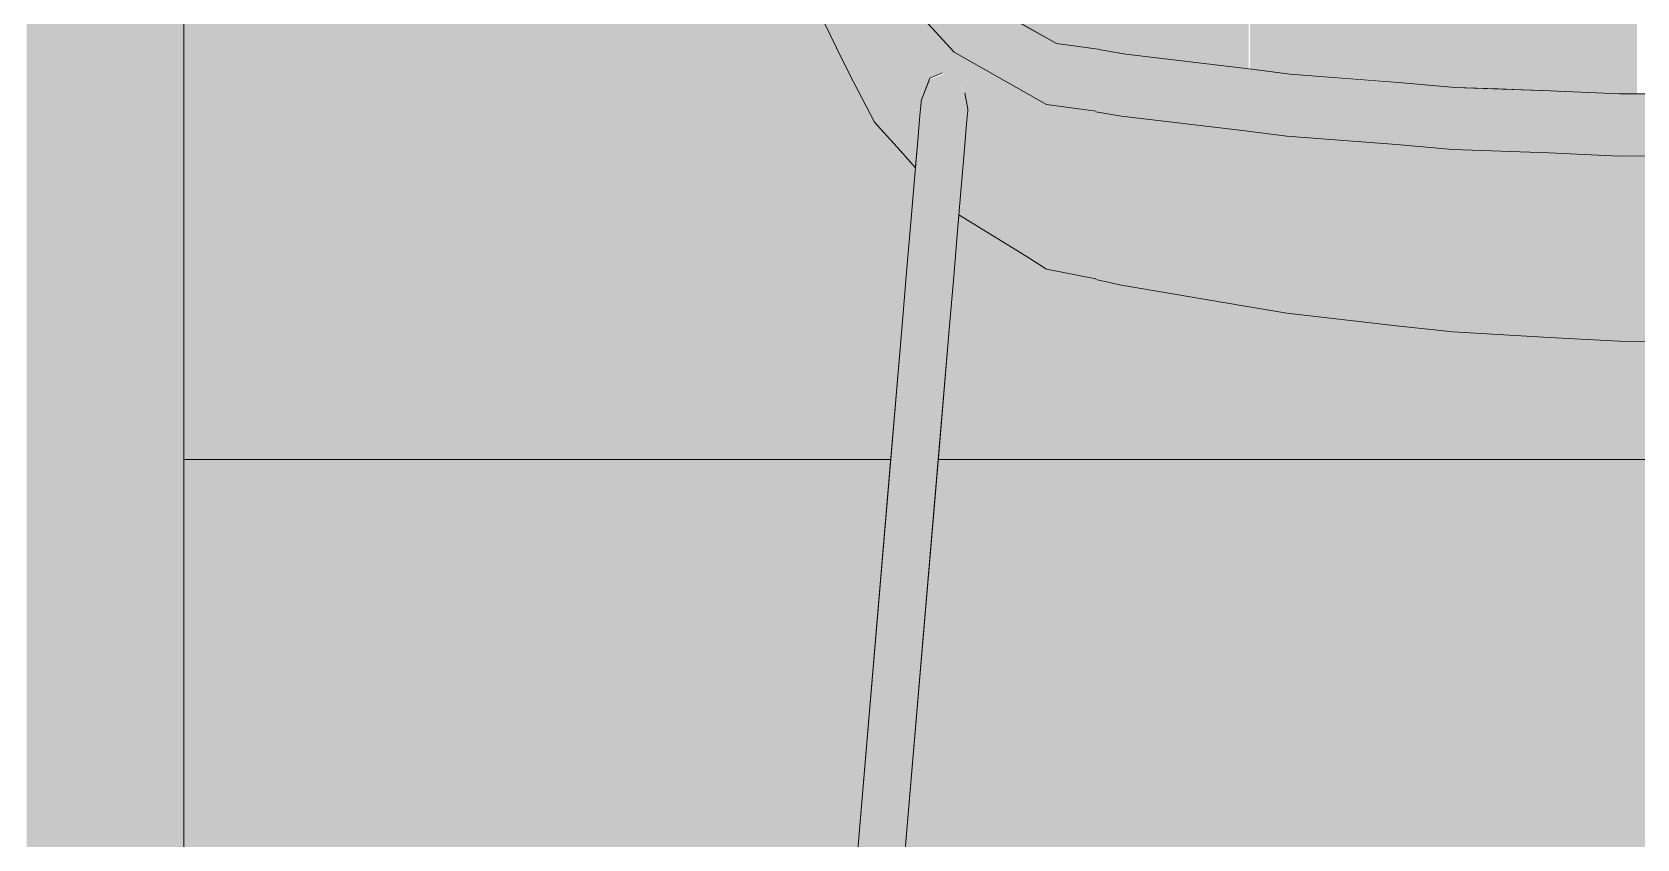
# Model space of a CAD drawing. Header units: centimetres. Extents: x -4381 to 5639, y -3920 to 4826.
# Drawn here: x 72.5279 to 72.8344, y 32.4811 to 32.6352 of the extents above; entities that cross this region are included whole.
import ezdxf
from ezdxf.xclip import XClip

# ---------------------------------------------------------------- set-up
doc = ezdxf.new("R2010")
doc.units = ezdxf.units.CM
doc.header["$MEASUREMENT"] = 0
doc.header["$XCLIPFRAME"] = 0
doc.set_wipeout_variables(frame=1)
doc.linetypes.add('Wipeout_Contour', pattern=[100, 0, -100])
for name, color, linetype in [('01- MOBILIER', 7, 'Continuous'), ('Drawing & Figure', 7, 'Continuous'), ('Structural - Combined', 7, 'Continuous')]:
    doc.layers.add(name, color=color, linetype=linetype)
for name, color, linetype, lineweight in [('01- MOBILIER_Pen_No__101', 252, 'Continuous', 5), ('01- MOBILIER_Pen_No__18', 9, 'Continuous', 5), ('01- MOBILIER_Pen_No__2', 8, 'Continuous', 5), ('01- MOBILIER_Pen_No__7', 7, 'Continuous', 5), ('Structural - Combined_Pen_No__1', 7, 'Continuous', 5)]:
    doc.layers.add(name, color=color, linetype=linetype, lineweight=lineweight)
for name, color, linetype, lineweight, true_color in [('01- MOBILIER_Pen_No__102', 7, 'Continuous', 5, 0xcccccc), ('01- MOBILIER_Pen_No__112', 7, 'Continuous', 5, 0xd5aaaa), ('01- MOBILIER_Pen_No__160', 7, 'Continuous', 5, 0xdae3bb), ('01- MOBILIER_Pen_No__178', 7, 'Continuous', 5, 0xbda888), ('01- MOBILIER_Pen_No__184', 7, 'Continuous', 5, 0xc5d295), ('01- MOBILIER_Pen_No__186', 7, 'Continuous', 5, 0xe8e8e8), ('01- MOBILIER_Pen_No__62', 7, 'Continuous', 5, 0xaaaaaa), ('Structural - Combined_Pen_No__102', 7, 'Continuous', 5, 0xcccccc)]:
    doc.layers.add(name, color=color, linetype=linetype, lineweight=lineweight, true_color=true_color)

# ---------------------------------------------------------------- blocks, each defined once
blk = doc.blocks.new('Drawing_7_7', base_point=(-363.09186, 32.20361))
at = {"color": 254, "linetype": 'Wipeout_Contour', "lineweight": 0, "ltscale": 478.405257}
blk.add_wipeout([(72.83443, 32.87861), (72.80958, 32.87861), (72.80958, 32.62432), (72.81787, 32.62402), (72.83113, 32.62342), (72.83443, 32.62344)], dxfattribs=at).dxf.layer = '01- MOBILIER'
at = {"color": 254, "linetype": 'Wipeout_Contour', "lineweight": 0, "ltscale": 317.961072}
blk.add_wipeout([(72.52889, 32.20361), (72.52889, 32.85611), (72.52688, 32.85611), (72.52688, 32.20361)], dxfattribs=at).dxf.layer = '01- MOBILIER'
at = {"color": 254, "linetype": 'Wipeout_Contour', "lineweight": 0, "ltscale": 318.063231}
blk.add_wipeout([(72.55688, 32.20361), (72.55688, 32.85611), (72.55487, 32.85611), (72.55487, 32.20361)], dxfattribs=at).dxf.layer = '01- MOBILIER'
at = {"color": 254, "linetype": 'Wipeout_Contour', "lineweight": 0, "ltscale": 318.293627}
blk.add_wipeout([(72.66229, 32.20361), (72.66362, 32.20361), (72.6955, 32.58043), (72.69414, 32.58001)], dxfattribs=at).dxf.layer = '01- MOBILIER'
at = {"layer": '01- MOBILIER_Pen_No__101', "linetype": 'Continuous', "ltscale": 10}
blk.add_hatch(color=256, dxfattribs=at).paths.add_polyline_path([(72.52889, 32.20361), (72.52889, 32.85611), (72.52688, 32.85611), (72.52688, 32.20361)])
at = {"layer": '01- MOBILIER_Pen_No__102', "linetype": 'Continuous', "ltscale": 10}
blk.add_hatch(color=256, dxfattribs=at).paths.add_polyline_path([(72.55688, 32.20361), (72.55688, 32.85611), (72.55487, 32.85611), (72.55487, 32.20361)])
at = {"layer": '01- MOBILIER_Pen_No__186', "linetype": 'Continuous', "ltscale": 10}
blk.add_hatch(color=256, dxfattribs=at).paths.add_polyline_path([(72.83443, 32.87861), (72.80958, 32.87861), (72.80958, 32.62432), (72.81787, 32.62402), (72.83113, 32.62342), (72.83443, 32.62344)])
at = {"layer": '01- MOBILIER_Pen_No__2', "linetype": 'Continuous', "ltscale": 10}
blk.add_hatch(color=256, dxfattribs=at).paths.add_polyline_path([(72.66229, 32.20361), (72.66362, 32.20361), (72.6955, 32.58043), (72.69414, 32.58001)])
at = {"color": 254, "linetype": 'Wipeout_Contour', "lineweight": 0, "ltscale": 478.666555}
blk.add_wipeout([(72.78491, 32.62592), (72.78897, 32.6256), (72.79964, 32.62469), (72.80958, 32.62432), (72.80958, 32.87861), (72.78491, 32.87861)], dxfattribs=at).dxf.layer = '01- MOBILIER'
at = {"color": 254, "linetype": 'Wipeout_Contour', "lineweight": 0, "ltscale": 318.049528}
blk.add_wipeout([(72.55487, 32.20361), (72.55487, 32.85611), (72.54938, 32.85611), (72.54938, 32.20361)], dxfattribs=at).dxf.layer = '01- MOBILIER'
at = {"color": 254, "linetype": 'Wipeout_Contour', "lineweight": 0, "ltscale": 240.078585}
blk.add_wipeout([(72.84688, 32.62348), (72.83113, 32.62342), (72.83101, 32.61155)], dxfattribs=at).dxf.layer = '01- MOBILIER'
at = {"color": 254, "linetype": 'Wipeout_Contour', "lineweight": 0, "ltscale": 318.300067}
blk.add_wipeout([(72.66362, 32.20361), (72.66683, 32.20361), (72.69868, 32.58014), (72.6955, 32.58043)], dxfattribs=at).dxf.layer = '01- MOBILIER'
at = {"layer": '01- MOBILIER_Pen_No__160', "linetype": 'Continuous', "ltscale": 10}
blk.add_hatch(color=256, dxfattribs=at).paths.add_polyline_path([(72.84688, 32.62348), (72.83113, 32.62342), (72.83101, 32.61155)])
at = {"layer": '01- MOBILIER_Pen_No__186', "linetype": 'Continuous', "ltscale": 10}
for points in [[(72.78491, 32.62592), (72.78897, 32.6256), (72.79964, 32.62469), (72.80958, 32.62432), (72.80958, 32.87861), (72.78491, 32.87861)], [(72.55487, 32.20361), (72.55487, 32.85611), (72.54938, 32.85611), (72.54938, 32.20361)]]:
    blk.add_hatch(color=256, dxfattribs=at).paths.add_polyline_path(points)
at = {"layer": '01- MOBILIER_Pen_No__62', "linetype": 'Continuous', "ltscale": 10}
blk.add_hatch(color=256, dxfattribs=at).paths.add_polyline_path([(72.66362, 32.20361), (72.66683, 32.20361), (72.69868, 32.58014), (72.6955, 32.58043)])
at = {"color": 254, "linetype": 'Wipeout_Contour', "lineweight": 0, "ltscale": 398.940537}
blk.add_wipeout([(72.76054, 32.87861), (72.76054, 32.62819), (72.76819, 32.62722), (72.78491, 32.62592), (72.78491, 32.87861)], dxfattribs=at).dxf.layer = '01- MOBILIER'
at = {"color": 254, "linetype": 'Wipeout_Contour', "lineweight": 0, "ltscale": 318.025812}
blk.add_wipeout([(72.54938, 32.20361), (72.54938, 32.85611), (72.54188, 32.85611), (72.54188, 32.20361)], dxfattribs=at).dxf.layer = '01- MOBILIER'
at = {"color": 254, "linetype": 'Wipeout_Contour', "lineweight": 0, "ltscale": 238.777772}
blk.add_wipeout([(72.84688, 32.62348), (72.83101, 32.61155), (72.84688, 32.61161)], dxfattribs=at).dxf.layer = '01- MOBILIER'
at = {"color": 254, "linetype": 'Wipeout_Contour', "lineweight": 0, "ltscale": 318.309438}
blk.add_wipeout([(72.66683, 32.20361), (72.67004, 32.20361), (72.70182, 32.57931), (72.69868, 32.58014)], dxfattribs=at).dxf.layer = '01- MOBILIER'
at = {"layer": '01- MOBILIER_Pen_No__102', "linetype": 'Continuous', "ltscale": 10}
blk.add_hatch(color=256, dxfattribs=at).paths.add_polyline_path([(72.54938, 32.20361), (72.54938, 32.85611), (72.54188, 32.85611), (72.54188, 32.20361)])
at = {"layer": '01- MOBILIER_Pen_No__160', "linetype": 'Continuous', "ltscale": 10}
blk.add_hatch(color=256, dxfattribs=at).paths.add_polyline_path([(72.84688, 32.62348), (72.83101, 32.61155), (72.84688, 32.61161)])
at = {"layer": '01- MOBILIER_Pen_No__186', "linetype": 'Continuous', "ltscale": 10}
for points in [[(72.76054, 32.87861), (72.76054, 32.62819), (72.76819, 32.62722), (72.78491, 32.62592), (72.78491, 32.87861)], [(72.66683, 32.20361), (72.67004, 32.20361), (72.70182, 32.57931), (72.69868, 32.58014)]]:
    blk.add_hatch(color=256, dxfattribs=at).paths.add_polyline_path(points)
at = {"color": 254, "linetype": 'Wipeout_Contour', "lineweight": 0, "ltscale": 319.147691}
blk.add_wipeout([(72.7366, 32.63105), (72.76029, 32.62822), (72.76054, 32.87861), (72.7366, 32.87861)], dxfattribs=at).dxf.layer = '01- MOBILIER'
at = {"color": 254, "linetype": 'Wipeout_Contour', "lineweight": 0, "ltscale": 317.998439}
blk.add_wipeout([(72.54188, 32.20361), (72.54188, 32.85611), (72.53438, 32.85611), (72.53438, 32.20361)], dxfattribs=at).dxf.layer = '01- MOBILIER'
at = {"color": 254, "linetype": 'Wipeout_Contour', "lineweight": 0, "ltscale": 240.013568}
blk.add_wipeout([(72.83113, 32.62342), (72.81787, 32.62402), (72.81765, 32.61215)], dxfattribs=at).dxf.layer = '01- MOBILIER'
at = {"color": 254, "linetype": 'Wipeout_Contour', "lineweight": 0, "ltscale": 318.317019}
blk.add_wipeout([(72.67004, 32.20361), (72.67136, 32.20361), (72.70307, 32.57842), (72.70182, 32.57931)], dxfattribs=at).dxf.layer = '01- MOBILIER'
at = {"layer": '01- MOBILIER_Pen_No__102', "linetype": 'Continuous', "ltscale": 10}
blk.add_hatch(color=256, dxfattribs=at).paths.add_polyline_path([(72.67004, 32.20361), (72.67136, 32.20361), (72.70307, 32.57842), (72.70182, 32.57931)])
at = {"layer": '01- MOBILIER_Pen_No__160', "linetype": 'Continuous', "ltscale": 10}
blk.add_hatch(color=256, dxfattribs=at).paths.add_polyline_path([(72.83113, 32.62342), (72.81787, 32.62402), (72.81765, 32.61215)])
at = {"layer": '01- MOBILIER_Pen_No__186', "linetype": 'Continuous', "ltscale": 10}
blk.add_hatch(color=256, dxfattribs=at).paths.add_polyline_path([(72.7366, 32.63105), (72.76029, 32.62822), (72.76054, 32.87861), (72.7366, 32.87861)])
at = {"layer": '01- MOBILIER_Pen_No__62', "linetype": 'Continuous', "ltscale": 10}
blk.add_hatch(color=256, dxfattribs=at).paths.add_polyline_path([(72.54188, 32.20361), (72.54188, 32.85611), (72.53438, 32.85611), (72.53438, 32.20361)])
at = {"color": 254, "linetype": 'Wipeout_Contour', "lineweight": 0, "ltscale": 477.949743}
blk.add_wipeout([(72.71568, 32.63745), (72.72355, 32.63304), (72.73196, 32.63192), (72.7366, 32.63105), (72.7366, 32.87861), (72.71568, 32.87861)], dxfattribs=at).dxf.layer = '01- MOBILIER'
at = {"color": 254, "linetype": 'Wipeout_Contour', "lineweight": 0, "ltscale": 317.974742}
blk.add_wipeout([(72.53438, 32.20361), (72.53438, 32.85611), (72.52889, 32.85611), (72.52889, 32.20361)], dxfattribs=at).dxf.layer = '01- MOBILIER'
at = {"color": 254, "linetype": 'Wipeout_Contour', "lineweight": 0, "ltscale": 238.763271}
blk.add_wipeout([(72.83113, 32.62342), (72.81765, 32.61215), (72.83101, 32.61155)], dxfattribs=at).dxf.layer = '01- MOBILIER'
at = {"color": 254, "linetype": 'Wipeout_Contour', "lineweight": 0, "ltscale": 318.662796}
blk.add_wipeout([(72.69414, 32.58001), (72.6955, 32.58043), (72.69642, 32.59136), (72.695, 32.59017)], dxfattribs=at).dxf.layer = '01- MOBILIER'
at = {"color": 254, "linetype": 'Wipeout_Contour', "lineweight": 0, "ltscale": 318.29555}
blk.add_wipeout([(72.55688, 32.37861), (72.6771, 32.37861), (72.6919, 32.55361), (72.55688, 32.55361)], dxfattribs=at).dxf.layer = 'Structural - Combined'
at = {"layer": '01- MOBILIER_Pen_No__160', "linetype": 'Continuous', "ltscale": 10}
blk.add_hatch(color=256, dxfattribs=at).paths.add_polyline_path([(72.83113, 32.62342), (72.81765, 32.61215), (72.83101, 32.61155)])
at = {"layer": '01- MOBILIER_Pen_No__186', "linetype": 'Continuous', "ltscale": 10}
blk.add_hatch(color=256, dxfattribs=at).paths.add_polyline_path([(72.71568, 32.63745), (72.72355, 32.63304), (72.73196, 32.63192), (72.7366, 32.63105), (72.7366, 32.87861), (72.71568, 32.87861)])
at = {"layer": '01- MOBILIER_Pen_No__2', "linetype": 'Continuous', "ltscale": 10}
for points in [[(72.53438, 32.20361), (72.53438, 32.85611), (72.52889, 32.85611), (72.52889, 32.20361)], [(72.69414, 32.58001), (72.6955, 32.58043), (72.69642, 32.59136), (72.695, 32.59017)]]:
    blk.add_hatch(color=256, dxfattribs=at).paths.add_polyline_path(points)
at = {"layer": 'Structural - Combined_Pen_No__102', "linetype": 'Continuous', "ltscale": 10}
blk.add_hatch(color=256, dxfattribs=at).paths.add_polyline_path([(72.55688, 32.37861), (72.6771, 32.37861), (72.6919, 32.55361), (72.55688, 32.55361)])
at = {"layer": '01- MOBILIER_Pen_No__7', "linetype": 'Continuous', "ltscale": 10}
blk.add_line((72.84688, 32.62348), (72.83113, 32.62342), dxfattribs=at)
at = {"color": 254, "linetype": 'Wipeout_Contour', "lineweight": 0, "ltscale": 239.96316}
blk.add_wipeout([(72.81787, 32.62402), (72.79964, 32.62469), (72.79927, 32.61283)], dxfattribs=at).dxf.layer = '01- MOBILIER'
at = {"color": 254, "linetype": 'Wipeout_Contour', "lineweight": 0, "ltscale": 319.201808}
blk.add_wipeout([(72.83101, 32.57618), (72.84688, 32.57612), (72.84688, 32.61161), (72.83101, 32.61155)], dxfattribs=at).dxf.layer = '01- MOBILIER'
at = {"color": 254, "linetype": 'Wipeout_Contour', "lineweight": 0, "ltscale": 318.688846}
blk.add_wipeout([(72.6955, 32.58043), (72.69868, 32.58014), (72.69963, 32.59138), (72.69642, 32.59136)], dxfattribs=at).dxf.layer = '01- MOBILIER'
at = {"color": 254, "linetype": 'Wipeout_Contour', "lineweight": 0, "ltscale": 319.020632}
blk.add_wipeout([(72.68617, 32.37861), (73.0076, 32.37861), (72.99279, 32.55361), (72.70097, 32.55361)], dxfattribs=at).dxf.layer = 'Structural - Combined'
at = {"layer": '01- MOBILIER_Pen_No__160', "linetype": 'Continuous', "ltscale": 10}
blk.add_hatch(color=256, dxfattribs=at).paths.add_polyline_path([(72.81787, 32.62402), (72.79964, 32.62469), (72.79927, 32.61283)])
at = {"layer": '01- MOBILIER_Pen_No__178', "linetype": 'Continuous', "ltscale": 10}
blk.add_hatch(color=256, dxfattribs=at).paths.add_polyline_path([(72.83101, 32.57618), (72.84688, 32.57612), (72.84688, 32.61161), (72.83101, 32.61155)])
at = {"layer": '01- MOBILIER_Pen_No__62', "linetype": 'Continuous', "ltscale": 10}
blk.add_hatch(color=256, dxfattribs=at).paths.add_polyline_path([(72.6955, 32.58043), (72.69868, 32.58014), (72.69963, 32.59138), (72.69642, 32.59136)])
at = {"layer": 'Structural - Combined_Pen_No__102', "linetype": 'Continuous', "ltscale": 10}
blk.add_hatch(color=256, dxfattribs=at).paths.add_polyline_path([(72.68617, 32.37861), (73.0076, 32.37861), (72.99279, 32.55361), (72.70097, 32.55361)])
at = {"color": 254, "linetype": 'Wipeout_Contour', "lineweight": 0, "ltscale": 238.728654}
blk.add_wipeout([(72.81787, 32.62402), (72.79927, 32.61283), (72.81765, 32.61215)], dxfattribs=at).dxf.layer = '01- MOBILIER'
at = {"color": 254, "linetype": 'Wipeout_Contour', "lineweight": 0, "ltscale": 318.666249}
blk.add_wipeout([(72.69868, 32.58014), (72.70182, 32.57931), (72.70274, 32.59023), (72.69963, 32.59138)], dxfattribs=at).dxf.layer = '01- MOBILIER'
at = {"layer": '01- MOBILIER_Pen_No__160', "linetype": 'Continuous', "ltscale": 10}
blk.add_hatch(color=256, dxfattribs=at).paths.add_polyline_path([(72.81787, 32.62402), (72.79927, 32.61283), (72.81765, 32.61215)])
at = {"layer": '01- MOBILIER_Pen_No__186', "linetype": 'Continuous', "ltscale": 10}
blk.add_hatch(color=256, dxfattribs=at).paths.add_polyline_path([(72.69868, 32.58014), (72.70182, 32.57931), (72.70274, 32.59023), (72.69963, 32.59138)])
at = {"layer": '01- MOBILIER_Pen_No__7', "linetype": 'Continuous', "ltscale": 10}
blk.add_line((72.83113, 32.62342), (72.81787, 32.62402), dxfattribs=at)
at = {"color": 254, "linetype": 'Wipeout_Contour', "lineweight": 0, "ltscale": 239.90101}
blk.add_wipeout([(72.79964, 32.62469), (72.78897, 32.6256), (72.78853, 32.61375)], dxfattribs=at).dxf.layer = '01- MOBILIER'
at = {"color": 254, "linetype": 'Wipeout_Contour', "lineweight": 0, "ltscale": 318.682097}
blk.add_wipeout([(72.695, 32.59017), (72.69642, 32.59136), (72.6973, 32.60175), (72.6958, 32.59963)], dxfattribs=at).dxf.layer = '01- MOBILIER'
at = {"color": 254, "linetype": 'Wipeout_Contour', "lineweight": 0, "ltscale": 318.635414}
blk.add_wipeout([(72.70182, 32.57931), (72.70307, 32.57842), (72.70393, 32.58858), (72.70274, 32.59023)], dxfattribs=at).dxf.layer = '01- MOBILIER'
at = {"layer": '01- MOBILIER_Pen_No__102', "linetype": 'Continuous', "ltscale": 10}
blk.add_hatch(color=256, dxfattribs=at).paths.add_polyline_path([(72.70182, 32.57931), (72.70307, 32.57842), (72.70393, 32.58858), (72.70274, 32.59023)])
at = {"layer": '01- MOBILIER_Pen_No__160', "linetype": 'Continuous', "ltscale": 10}
blk.add_hatch(color=256, dxfattribs=at).paths.add_polyline_path([(72.79964, 32.62469), (72.78897, 32.6256), (72.78853, 32.61375)])
at = {"layer": '01- MOBILIER_Pen_No__2', "linetype": 'Continuous', "ltscale": 10}
blk.add_hatch(color=256, dxfattribs=at).paths.add_polyline_path([(72.695, 32.59017), (72.69642, 32.59136), (72.6973, 32.60175), (72.6958, 32.59963)])
at = {"color": 254, "linetype": 'Wipeout_Contour', "lineweight": 0, "ltscale": 238.71334}
blk.add_wipeout([(72.79964, 32.62469), (72.78853, 32.61375), (72.79927, 32.61283)], dxfattribs=at).dxf.layer = '01- MOBILIER'
at = {"color": 254, "linetype": 'Wipeout_Contour', "lineweight": 0, "ltscale": 318.686858}
blk.add_wipeout([(72.69642, 32.59136), (72.69963, 32.59138), (72.70054, 32.60217), (72.6973, 32.60175)], dxfattribs=at).dxf.layer = '01- MOBILIER'
at = {"layer": '01- MOBILIER_Pen_No__160', "linetype": 'Continuous', "ltscale": 10}
blk.add_hatch(color=256, dxfattribs=at).paths.add_polyline_path([(72.79964, 32.62469), (72.78853, 32.61375), (72.79927, 32.61283)])
at = {"layer": '01- MOBILIER_Pen_No__18', "linetype": 'Continuous', "ltscale": 10}
blk.add_hatch(color=256, dxfattribs=at).paths.add_polyline_path([(72.69642, 32.59136), (72.69963, 32.59138), (72.70054, 32.60217), (72.6973, 32.60175)])
at = {"layer": '01- MOBILIER_Pen_No__7', "linetype": 'Continuous', "ltscale": 10}
blk.add_line((72.81787, 32.62402), (72.79964, 32.62469), dxfattribs=at)
at = {"color": 254, "linetype": 'Wipeout_Contour', "lineweight": 0, "ltscale": 239.840804}
blk.add_wipeout([(72.78897, 32.6256), (72.76819, 32.62722), (72.76759, 32.61539)], dxfattribs=at).dxf.layer = '01- MOBILIER'
at = {"color": 254, "linetype": 'Wipeout_Contour', "lineweight": 0, "ltscale": 478.539232}
blk.add_wipeout([(72.79927, 32.61283), (72.79927, 32.57797), (72.81765, 32.57688), (72.83101, 32.57618), (72.83101, 32.61155), (72.81765, 32.61215)], dxfattribs=at).dxf.layer = '01- MOBILIER'
at = {"color": 254, "linetype": 'Wipeout_Contour', "lineweight": 0, "ltscale": 318.699316}
blk.add_wipeout([(72.6958, 32.59963), (72.6973, 32.60175), (72.69807, 32.61084), (72.69649, 32.6079)], dxfattribs=at).dxf.layer = '01- MOBILIER'
at = {"color": 254, "linetype": 'Wipeout_Contour', "lineweight": 0, "ltscale": 318.682608}
blk.add_wipeout([(72.69963, 32.59138), (72.70274, 32.59023), (72.70362, 32.60063), (72.70054, 32.60217)], dxfattribs=at).dxf.layer = '01- MOBILIER'
at = {"layer": '01- MOBILIER_Pen_No__178', "linetype": 'Continuous', "ltscale": 10}
blk.add_hatch(color=256, dxfattribs=at).paths.add_polyline_path([(72.79927, 32.61283), (72.79927, 32.57797), (72.81765, 32.57688), (72.83101, 32.57618), (72.83101, 32.61155), (72.81765, 32.61215)])
at = {"layer": '01- MOBILIER_Pen_No__184', "linetype": 'Continuous', "ltscale": 10}
blk.add_hatch(color=256, dxfattribs=at).paths.add_polyline_path([(72.78897, 32.6256), (72.76819, 32.62722), (72.76759, 32.61539)])
at = {"layer": '01- MOBILIER_Pen_No__186', "linetype": 'Continuous', "ltscale": 10}
blk.add_hatch(color=256, dxfattribs=at).paths.add_polyline_path([(72.69963, 32.59138), (72.70274, 32.59023), (72.70362, 32.60063), (72.70054, 32.60217)])
at = {"layer": '01- MOBILIER_Pen_No__2', "linetype": 'Continuous', "ltscale": 10}
blk.add_hatch(color=256, dxfattribs=at).paths.add_polyline_path([(72.6958, 32.59963), (72.6973, 32.60175), (72.69807, 32.61084), (72.69649, 32.6079)])
at = {"layer": '01- MOBILIER_Pen_No__7', "linetype": 'Continuous', "ltscale": 10}
for p, q in [((72.83101, 32.61155), (72.81765, 32.61215)), ((72.84688, 32.61161), (72.83101, 32.61155))]:
    blk.add_line(p, q, dxfattribs=at)
at = {"color": 254, "linetype": 'Wipeout_Contour', "lineweight": 0, "ltscale": 238.689519}
blk.add_wipeout([(72.78897, 32.6256), (72.76759, 32.61539), (72.78853, 32.61375)], dxfattribs=at).dxf.layer = '01- MOBILIER'
at = {"color": 254, "linetype": 'Wipeout_Contour', "lineweight": 0, "ltscale": 318.639931}
blk.add_wipeout([(72.70274, 32.59023), (72.70393, 32.58858), (72.70473, 32.59804), (72.70362, 32.60063)], dxfattribs=at).dxf.layer = '01- MOBILIER'
at = {"layer": '01- MOBILIER_Pen_No__102', "linetype": 'Continuous', "ltscale": 10}
blk.add_hatch(color=256, dxfattribs=at).paths.add_polyline_path([(72.70274, 32.59023), (72.70393, 32.58858), (72.70473, 32.59804), (72.70362, 32.60063)])
at = {"layer": '01- MOBILIER_Pen_No__184', "linetype": 'Continuous', "ltscale": 10}
blk.add_hatch(color=256, dxfattribs=at).paths.add_polyline_path([(72.78897, 32.6256), (72.76759, 32.61539), (72.78853, 32.61375)])
at = {"layer": '01- MOBILIER_Pen_No__7', "linetype": 'Continuous', "ltscale": 10}
blk.add_line((72.79964, 32.62469), (72.78897, 32.6256), dxfattribs=at)
at = {"color": 254, "linetype": 'Wipeout_Contour', "lineweight": 0, "ltscale": 239.785539}
blk.add_wipeout([(72.76819, 32.62722), (72.76029, 32.62822), (72.75963, 32.61639)], dxfattribs=at).dxf.layer = '01- MOBILIER'
at = {"color": 254, "linetype": 'Wipeout_Contour', "lineweight": 0, "ltscale": 318.705631}
blk.add_wipeout([(72.6973, 32.60175), (72.70054, 32.60217), (72.70134, 32.6116), (72.69807, 32.61084)], dxfattribs=at).dxf.layer = '01- MOBILIER'
at = {"layer": '01- MOBILIER_Pen_No__102', "linetype": 'Continuous', "ltscale": 10}
blk.add_hatch(color=256, dxfattribs=at).paths.add_polyline_path([(72.6973, 32.60175), (72.70054, 32.60217), (72.70134, 32.6116), (72.69807, 32.61084)])
at = {"layer": '01- MOBILIER_Pen_No__184', "linetype": 'Continuous', "ltscale": 10}
blk.add_hatch(color=256, dxfattribs=at).paths.add_polyline_path([(72.76819, 32.62722), (72.76029, 32.62822), (72.75963, 32.61639)])
at = {"color": 254, "linetype": 'Wipeout_Contour', "lineweight": 0, "ltscale": 238.670256}
blk.add_wipeout([(72.76819, 32.62722), (72.75963, 32.61639), (72.76759, 32.61539)], dxfattribs=at).dxf.layer = '01- MOBILIER'
at = {"color": 254, "linetype": 'Wipeout_Contour', "lineweight": 0, "ltscale": 318.713249}
blk.add_wipeout([(72.69649, 32.6079), (72.69807, 32.61084), (72.69869, 32.61818), (72.69706, 32.61456)], dxfattribs=at).dxf.layer = '01- MOBILIER'
at = {"color": 254, "linetype": 'Wipeout_Contour', "lineweight": 0, "ltscale": 318.702668}
blk.add_wipeout([(72.70054, 32.60217), (72.70362, 32.60063), (72.70439, 32.60972), (72.70134, 32.6116)], dxfattribs=at).dxf.layer = '01- MOBILIER'
at = {"layer": '01- MOBILIER', "linetype": 'Continuous', "lineweight": 0, "ltscale": 10, "true_color": 0xffffff}
blk.add_hatch(color=7, dxfattribs=at).paths.add_polyline_path([(72.70054, 32.60217), (72.70362, 32.60063), (72.70439, 32.60972), (72.70134, 32.6116)])
at = {"layer": '01- MOBILIER_Pen_No__184', "linetype": 'Continuous', "ltscale": 10}
blk.add_hatch(color=256, dxfattribs=at).paths.add_polyline_path([(72.76819, 32.62722), (72.75963, 32.61639), (72.76759, 32.61539)])
at = {"layer": '01- MOBILIER_Pen_No__2', "linetype": 'Continuous', "ltscale": 10}
blk.add_hatch(color=256, dxfattribs=at).paths.add_polyline_path([(72.69649, 32.6079), (72.69807, 32.61084), (72.69869, 32.61818), (72.69706, 32.61456)])
at = {"layer": '01- MOBILIER_Pen_No__7', "linetype": 'Continuous', "ltscale": 10}
blk.add_line((72.78897, 32.6256), (72.76819, 32.62722), dxfattribs=at)
at = {"color": 254, "linetype": 'Wipeout_Contour', "lineweight": 0, "ltscale": 239.714204}
blk.add_wipeout([(72.76029, 32.62822), (72.73683, 32.63101), (72.73598, 32.61921)], dxfattribs=at).dxf.layer = '01- MOBILIER'
at = {"color": 254, "linetype": 'Wipeout_Contour', "lineweight": 0, "ltscale": 318.72118}
blk.add_wipeout([(72.69807, 32.61084), (72.70134, 32.6116), (72.70199, 32.6192), (72.69869, 32.61818)], dxfattribs=at).dxf.layer = '01- MOBILIER'
at = {"color": 254, "linetype": 'Wipeout_Contour', "lineweight": 0, "ltscale": 478.225833}
blk.add_wipeout([(72.76759, 32.58155), (72.78853, 32.57913), (72.79927, 32.57797), (72.79927, 32.61283), (72.78853, 32.61375), (72.76759, 32.61539)], dxfattribs=at).dxf.layer = '01- MOBILIER'
at = {"color": 254, "linetype": 'Wipeout_Contour', "lineweight": 0, "ltscale": 318.661641}
blk.add_wipeout([(72.70362, 32.60063), (72.70473, 32.59804), (72.70543, 32.6063), (72.70439, 32.60972)], dxfattribs=at).dxf.layer = '01- MOBILIER'
at = {"layer": '01- MOBILIER_Pen_No__102', "linetype": 'Continuous', "ltscale": 10}
for points in [[(72.69807, 32.61084), (72.70134, 32.6116), (72.70199, 32.6192), (72.69869, 32.61818)], [(72.70362, 32.60063), (72.70473, 32.59804), (72.70543, 32.6063), (72.70439, 32.60972)]]:
    blk.add_hatch(color=256, dxfattribs=at).paths.add_polyline_path(points)
at = {"layer": '01- MOBILIER_Pen_No__178', "linetype": 'Continuous', "ltscale": 10}
blk.add_hatch(color=256, dxfattribs=at).paths.add_polyline_path([(72.76759, 32.58155), (72.78853, 32.57913), (72.79927, 32.57797), (72.79927, 32.61283), (72.78853, 32.61375), (72.76759, 32.61539)])
at = {"layer": '01- MOBILIER_Pen_No__184', "linetype": 'Continuous', "ltscale": 10}
blk.add_hatch(color=256, dxfattribs=at).paths.add_polyline_path([(72.76029, 32.62822), (72.73683, 32.63101), (72.73598, 32.61921)])
at = {"layer": '01- MOBILIER_Pen_No__7', "linetype": 'Continuous', "ltscale": 10}
for p, q in [((72.79927, 32.61283), (72.78853, 32.61375)), ((72.81765, 32.61215), (72.79927, 32.61283))]:
    blk.add_line(p, q, dxfattribs=at)
at = {"color": 254, "linetype": 'Wipeout_Contour', "lineweight": 0, "ltscale": 238.65818}
blk.add_wipeout([(72.76029, 32.62822), (72.73598, 32.61921), (72.75963, 32.61639)], dxfattribs=at).dxf.layer = '01- MOBILIER'
at = {"color": 254, "linetype": 'Wipeout_Contour', "lineweight": 0, "ltscale": 318.723655}
blk.add_wipeout([(72.69706, 32.61456), (72.69869, 32.61818), (72.69913, 32.62338), (72.69746, 32.6193)], dxfattribs=at).dxf.layer = '01- MOBILIER'
at = {"color": 254, "linetype": 'Wipeout_Contour', "lineweight": 0, "ltscale": 318.720116}
blk.add_wipeout([(72.70134, 32.6116), (72.70439, 32.60972), (72.70501, 32.61705), (72.70199, 32.6192)], dxfattribs=at).dxf.layer = '01- MOBILIER'
at = {"layer": '01- MOBILIER', "linetype": 'Continuous', "lineweight": 0, "ltscale": 10, "true_color": 0xffffff}
blk.add_hatch(color=7, dxfattribs=at).paths.add_polyline_path([(72.70134, 32.6116), (72.70439, 32.60972), (72.70501, 32.61705), (72.70199, 32.6192)])
at = {"layer": '01- MOBILIER_Pen_No__184', "linetype": 'Continuous', "ltscale": 10}
blk.add_hatch(color=256, dxfattribs=at).paths.add_polyline_path([(72.76029, 32.62822), (72.73598, 32.61921), (72.75963, 32.61639)])
at = {"layer": '01- MOBILIER_Pen_No__2', "linetype": 'Continuous', "ltscale": 10}
blk.add_hatch(color=256, dxfattribs=at).paths.add_polyline_path([(72.69706, 32.61456), (72.69869, 32.61818), (72.69913, 32.62338), (72.69746, 32.6193)])
at = {"layer": '01- MOBILIER_Pen_No__7', "linetype": 'Continuous', "ltscale": 10}
blk.add_line((72.76819, 32.62722), (72.76029, 32.62822), dxfattribs=at)
at = {"color": 254, "linetype": 'Wipeout_Contour', "lineweight": 0, "ltscale": 239.6469}
blk.add_wipeout([(72.73683, 32.63101), (72.73195, 32.63183), (72.73106, 32.62003)], dxfattribs=at).dxf.layer = '01- MOBILIER'
at = {"color": 254, "linetype": 'Wipeout_Contour', "lineweight": 0, "ltscale": 318.732878}
blk.add_wipeout([(72.69869, 32.61818), (72.70199, 32.6192), (72.70244, 32.6246), (72.69913, 32.62338)], dxfattribs=at).dxf.layer = '01- MOBILIER'
at = {"color": 254, "linetype": 'Wipeout_Contour', "lineweight": 0, "ltscale": 318.682667}
blk.add_wipeout([(72.70439, 32.60972), (72.70543, 32.6063), (72.70599, 32.61297), (72.70501, 32.61705)], dxfattribs=at).dxf.layer = '01- MOBILIER'
at = {"layer": '01- MOBILIER_Pen_No__102', "linetype": 'Continuous', "ltscale": 10}
for points in [[(72.69869, 32.61818), (72.70199, 32.6192), (72.70244, 32.6246), (72.69913, 32.62338)], [(72.70439, 32.60972), (72.70543, 32.6063), (72.70599, 32.61297), (72.70501, 32.61705)]]:
    blk.add_hatch(color=256, dxfattribs=at).paths.add_polyline_path(points)
at = {"layer": '01- MOBILIER_Pen_No__184', "linetype": 'Continuous', "ltscale": 10}
blk.add_hatch(color=256, dxfattribs=at).paths.add_polyline_path([(72.73683, 32.63101), (72.73195, 32.63183), (72.73106, 32.62003)])
at = {"color": 254, "linetype": 'Wipeout_Contour', "lineweight": 0, "ltscale": 238.654877}
blk.add_wipeout([(72.73683, 32.63101), (72.73106, 32.62003), (72.73598, 32.61921)], dxfattribs=at).dxf.layer = '01- MOBILIER'
at = {"color": 254, "linetype": 'Wipeout_Contour', "lineweight": 0, "ltscale": 318.731391}
blk.add_wipeout([(72.69746, 32.6193), (72.69913, 32.62338), (72.69937, 32.62619), (72.69768, 32.62186)], dxfattribs=at).dxf.layer = '01- MOBILIER'
at = {"color": 254, "linetype": 'Wipeout_Contour', "lineweight": 0, "ltscale": 318.734301}
blk.add_wipeout([(72.70199, 32.6192), (72.70501, 32.61705), (72.70545, 32.62225), (72.70244, 32.6246)], dxfattribs=at).dxf.layer = '01- MOBILIER'
at = {"layer": '01- MOBILIER', "linetype": 'Continuous', "lineweight": 0, "ltscale": 10, "true_color": 0xffffff}
blk.add_hatch(color=7, dxfattribs=at).paths.add_polyline_path([(72.70199, 32.6192), (72.70501, 32.61705), (72.70545, 32.62225), (72.70244, 32.6246)])
at = {"layer": '01- MOBILIER_Pen_No__184', "linetype": 'Continuous', "ltscale": 10}
blk.add_hatch(color=256, dxfattribs=at).paths.add_polyline_path([(72.73683, 32.63101), (72.73106, 32.62003), (72.73598, 32.61921)])
at = {"layer": '01- MOBILIER_Pen_No__2', "linetype": 'Continuous', "ltscale": 10}
blk.add_hatch(color=256, dxfattribs=at).paths.add_polyline_path([(72.69746, 32.6193), (72.69913, 32.62338), (72.69937, 32.62619), (72.69768, 32.62186)])
at = {"layer": '01- MOBILIER_Pen_No__7', "linetype": 'Continuous', "ltscale": 10}
blk.add_line((72.76029, 32.62822), (72.73683, 32.63101), dxfattribs=at)
at = {"color": 254, "linetype": 'Wipeout_Contour', "lineweight": 0, "ltscale": 318.742017}
blk.add_wipeout([(72.69913, 32.62338), (72.70244, 32.6246), (72.70269, 32.62751), (72.69937, 32.62619)], dxfattribs=at).dxf.layer = '01- MOBILIER'
at = {"color": 254, "linetype": 'Wipeout_Contour', "lineweight": 0, "ltscale": 318.703462}
blk.add_wipeout([(72.70501, 32.61705), (72.70599, 32.61297), (72.70639, 32.6177), (72.70545, 32.62225)], dxfattribs=at).dxf.layer = '01- MOBILIER'
at = {"color": 254, "linetype": 'Wipeout_Contour', "lineweight": 0, "ltscale": 477.900744}
blk.add_wipeout([(72.73598, 32.58692), (72.75963, 32.58286), (72.76759, 32.58155), (72.76759, 32.61539), (72.75963, 32.61639), (72.73598, 32.61921)], dxfattribs=at).dxf.layer = '01- MOBILIER'
at = {"layer": '01- MOBILIER_Pen_No__102', "linetype": 'Continuous', "ltscale": 10}
for points in [[(72.69913, 32.62338), (72.70244, 32.6246), (72.70269, 32.62751), (72.69937, 32.62619)], [(72.70501, 32.61705), (72.70599, 32.61297), (72.70639, 32.6177), (72.70545, 32.62225)]]:
    blk.add_hatch(color=256, dxfattribs=at).paths.add_polyline_path(points)
at = {"layer": '01- MOBILIER_Pen_No__178', "linetype": 'Continuous', "ltscale": 10}
blk.add_hatch(color=256, dxfattribs=at).paths.add_polyline_path([(72.73598, 32.58692), (72.75963, 32.58286), (72.76759, 32.58155), (72.76759, 32.61539), (72.75963, 32.61639), (72.73598, 32.61921)])
at = {"layer": '01- MOBILIER_Pen_No__7', "linetype": 'Continuous', "ltscale": 10}
for p, q in [((72.76759, 32.61539), (72.75963, 32.61639)), ((72.78853, 32.61375), (72.76759, 32.61539))]:
    blk.add_line(p, q, dxfattribs=at)
at = {"color": 254, "linetype": 'Wipeout_Contour', "lineweight": 0, "ltscale": 398.52447}
blk.add_wipeout([(72.70244, 32.6246), (72.70545, 32.62225), (72.70568, 32.62496), (72.70404, 32.62606), (72.70269, 32.62751)], dxfattribs=at).dxf.layer = '01- MOBILIER'
at = {"color": 254, "linetype": 'Wipeout_Contour', "lineweight": 0, "ltscale": 398.95824}
blk.add_wipeout([(72.73106, 32.60045), (72.73106, 32.5881), (72.73598, 32.58692), (72.73598, 32.61921), (72.73107, 32.62003)], dxfattribs=at).dxf.layer = '01- MOBILIER'
at = {"layer": '01- MOBILIER', "linetype": 'Continuous', "lineweight": 0, "ltscale": 10, "true_color": 0xffffff}
blk.add_hatch(color=7, dxfattribs=at).paths.add_polyline_path([(72.70244, 32.6246), (72.70545, 32.62225), (72.70568, 32.62496), (72.70404, 32.62606), (72.70269, 32.62751)])
at = {"layer": '01- MOBILIER_Pen_No__178', "linetype": 'Continuous', "ltscale": 10}
blk.add_hatch(color=256, dxfattribs=at).paths.add_polyline_path([(72.73106, 32.60045), (72.73106, 32.5881), (72.73598, 32.58692), (72.73598, 32.61921), (72.73107, 32.62003)])
at = {"layer": '01- MOBILIER_Pen_No__7', "linetype": 'Continuous', "ltscale": 10}
blk.add_line((72.75963, 32.61639), (72.73598, 32.61921), dxfattribs=at)
at = {"color": 254, "linetype": 'Wipeout_Contour', "lineweight": 0, "ltscale": 239.58875}
blk.add_wipeout([(72.73196, 32.63192), (72.72355, 32.63304), (72.72166, 32.62142)], dxfattribs=at).dxf.layer = '01- MOBILIER'
at = {"color": 254, "linetype": 'Wipeout_Contour', "lineweight": 0, "ltscale": 318.709008}
blk.add_wipeout([(72.70545, 32.62225), (72.70639, 32.6177), (72.70661, 32.62026), (72.70572, 32.62489)], dxfattribs=at).dxf.layer = '01- MOBILIER'
at = {"layer": '01- MOBILIER_Pen_No__102', "linetype": 'Continuous', "ltscale": 10}
blk.add_hatch(color=256, dxfattribs=at).paths.add_polyline_path([(72.70545, 32.62225), (72.70639, 32.6177), (72.70661, 32.62026), (72.70572, 32.62489)])
at = {"layer": '01- MOBILIER_Pen_No__112', "linetype": 'Continuous', "ltscale": 10}
blk.add_hatch(color=256, dxfattribs=at).paths.add_polyline_path([(72.73196, 32.63192), (72.72355, 32.63304), (72.72166, 32.62142)])
at = {"color": 254, "linetype": 'Wipeout_Contour', "lineweight": 0, "ltscale": 238.598995}
blk.add_wipeout([(72.73196, 32.63192), (72.72166, 32.62142), (72.73107, 32.62012)], dxfattribs=at).dxf.layer = '01- MOBILIER'
at = {"layer": '01- MOBILIER_Pen_No__112', "linetype": 'Continuous', "ltscale": 10}
blk.add_hatch(color=256, dxfattribs=at).paths.add_polyline_path([(72.73196, 32.63192), (72.72166, 32.62142), (72.73107, 32.62012)])
at = {"layer": '01- MOBILIER_Pen_No__7', "linetype": 'Continuous', "ltscale": 10}
blk.add_line((72.73683, 32.63101), (72.73195, 32.63183), dxfattribs=at)
at = {"color": 254, "linetype": 'Wipeout_Contour', "lineweight": 0, "ltscale": 239.241759}
blk.add_wipeout([(72.72355, 32.63304), (72.70782, 32.64186), (72.70404, 32.6314)], dxfattribs=at).dxf.layer = '01- MOBILIER'
at = {"layer": '01- MOBILIER_Pen_No__184', "linetype": 'Continuous', "ltscale": 10}
blk.add_hatch(color=256, dxfattribs=at).paths.add_polyline_path([(72.72355, 32.63304), (72.70782, 32.64186), (72.70404, 32.6314)])
at = {"color": 254, "linetype": 'Wipeout_Contour', "lineweight": 0, "ltscale": 238.886676}
blk.add_wipeout([(72.72355, 32.63304), (72.70404, 32.6314), (72.72166, 32.62142)], dxfattribs=at).dxf.layer = '01- MOBILIER'
at = {"layer": '01- MOBILIER_Pen_No__112', "linetype": 'Continuous', "ltscale": 10}
blk.add_hatch(color=256, dxfattribs=at).paths.add_polyline_path([(72.72355, 32.63304), (72.70404, 32.6314), (72.72166, 32.62142)])
at = {"layer": '01- MOBILIER_Pen_No__7', "linetype": 'Continuous', "ltscale": 10}
blk.add_line((72.73196, 32.63192), (72.72355, 32.63304), dxfattribs=at)
at = {"color": 254, "linetype": 'Wipeout_Contour', "lineweight": 0, "ltscale": 239.051354}
blk.add_wipeout([(72.70782, 32.64186), (72.69627, 32.63989), (72.70404, 32.6314)], dxfattribs=at).dxf.layer = '01- MOBILIER'
at = {"color": 254, "linetype": 'Wipeout_Contour', "lineweight": 0, "ltscale": 398.008571}
blk.add_wipeout([(72.72166, 32.58998), (72.73107, 32.5881), (72.73106, 32.60036), (72.73106, 32.62003), (72.72166, 32.62142)], dxfattribs=at).dxf.layer = '01- MOBILIER'
at = {"layer": '01- MOBILIER_Pen_No__178', "linetype": 'Continuous', "ltscale": 10}
blk.add_hatch(color=256, dxfattribs=at).paths.add_polyline_path([(72.72166, 32.58998), (72.73107, 32.5881), (72.73106, 32.60036), (72.73106, 32.62003), (72.72166, 32.62142)])
at = {"layer": '01- MOBILIER_Pen_No__184', "linetype": 'Continuous', "ltscale": 10}
blk.add_hatch(color=256, dxfattribs=at).paths.add_polyline_path([(72.70782, 32.64186), (72.69627, 32.63989), (72.70404, 32.6314)])
at = {"layer": '01- MOBILIER_Pen_No__7', "linetype": 'Continuous', "ltscale": 10}
for p, q in [((72.72355, 32.63304), (72.70782, 32.64186)), ((72.73598, 32.61921), (72.73106, 32.62003))]:
    blk.add_line(p, q, dxfattribs=at)
at = {"color": 254, "linetype": 'Wipeout_Contour', "lineweight": 0, "ltscale": 718.758062}
blk.add_wipeout([(72.70404, 32.6314), (72.70404, 32.62606), (72.70568, 32.62496), (72.70603, 32.62366), (72.70663, 32.62052), (72.70493, 32.60036), (72.71774, 32.59246), (72.72166, 32.58998), (72.72166, 32.62142)], dxfattribs=at).dxf.layer = '01- MOBILIER'
at = {"layer": '01- MOBILIER_Pen_No__112', "linetype": 'Continuous', "ltscale": 10}
blk.add_hatch(color=256, dxfattribs=at).paths.add_polyline_path([(72.70404, 32.6314), (72.70404, 32.62606), (72.70568, 32.62496), (72.70603, 32.62366), (72.70663, 32.62052), (72.70493, 32.60036), (72.71774, 32.59246), (72.72166, 32.58998), (72.72166, 32.62142)])
at = {"layer": '01- MOBILIER_Pen_No__7', "linetype": 'Continuous', "ltscale": 10}
for p, q in [((72.70603, 32.62367), (72.70663, 32.62052)), ((72.70639, 32.6177), (72.70661, 32.62026)), ((72.70661, 32.62026), (72.70663, 32.62052)), ((72.73107, 32.62012), (72.72166, 32.62142)), ((72.70599, 32.61297), (72.70639, 32.6177))]:
    blk.add_line(p, q, dxfattribs=at)
at = {"color": 254, "linetype": 'Wipeout_Contour', "lineweight": 0, "ltscale": 796.158328}
blk.add_wipeout([(72.68882, 32.61804), (72.69368, 32.61263), (72.69661, 32.6093), (72.6977, 32.62211), (72.69939, 32.62647), (72.70181, 32.62744), (72.70404, 32.62606), (72.70404, 32.6314), (72.69627, 32.63989), (72.68882, 32.64785)], dxfattribs=at).dxf.layer = '01- MOBILIER'
at = {"color": 254, "linetype": 'Wipeout_Contour', "lineweight": 0, "ltscale": 1996.120535}
blk.add_wipeout([(72.70493, 32.60036), (72.70097, 32.55361), (72.99279, 32.55361), (72.98884, 32.60036), (72.97603, 32.59246), (72.97211, 32.58998), (72.9627, 32.5881), (72.95779, 32.58692), (72.93414, 32.58286), (72.92618, 32.58155), (72.90524, 32.57913), (72.89449, 32.57797), (72.87612, 32.57688), (72.86276, 32.57618), (72.84688, 32.57612), (72.83101, 32.57618), (72.81765, 32.57688), (72.79927, 32.57797), (72.78853, 32.57913), (72.76759, 32.58155), (72.75963, 32.58286), (72.73598, 32.58692), (72.73106, 32.58801), (72.72166, 32.58998), (72.71774, 32.59246)], dxfattribs=at).dxf.layer = 'Structural - Combined'
at = {"layer": '01- MOBILIER_Pen_No__112', "linetype": 'Continuous', "ltscale": 10}
blk.add_hatch(color=256, dxfattribs=at).paths.add_polyline_path([(72.68882, 32.61804), (72.69368, 32.61263), (72.69661, 32.6093), (72.6977, 32.62211), (72.69939, 32.62647), (72.70181, 32.62744), (72.70404, 32.62606), (72.70404, 32.6314), (72.69627, 32.63989), (72.68882, 32.64785)])
at = {"layer": 'Structural - Combined_Pen_No__102', "linetype": 'Continuous', "ltscale": 10}
blk.add_hatch(color=256, dxfattribs=at).paths.add_polyline_path([(72.70493, 32.60036), (72.70097, 32.55361), (72.99279, 32.55361), (72.98884, 32.60036), (72.97603, 32.59246), (72.97211, 32.58998), (72.9627, 32.5881), (72.95779, 32.58692), (72.93414, 32.58286), (72.92618, 32.58155), (72.90524, 32.57913), (72.89449, 32.57797), (72.87612, 32.57688), (72.86276, 32.57618), (72.84688, 32.57612), (72.83101, 32.57618), (72.81765, 32.57688), (72.79927, 32.57797), (72.78853, 32.57913), (72.76759, 32.58155), (72.75963, 32.58286), (72.73598, 32.58692), (72.73106, 32.58801), (72.72166, 32.58998), (72.71774, 32.59246)])
at = {"layer": '01- MOBILIER_Pen_No__7', "linetype": 'Continuous', "ltscale": 10}
for p, q in [((72.72166, 32.62142), (72.70404, 32.6314)), ((72.69939, 32.62647), (72.70181, 32.62745)), ((72.70543, 32.6063), (72.70599, 32.61297)), ((72.70473, 32.59804), (72.70543, 32.6063)), ((72.70393, 32.58858), (72.70473, 32.59804)), ((72.70493, 32.60036), (72.71774, 32.59246)), ((72.71774, 32.59246), (72.72166, 32.58998)), ((72.70307, 32.57842), (72.70393, 32.58858)), ((72.72166, 32.58998), (72.73106, 32.5881)), ((72.73106, 32.58801), (72.73598, 32.58692)), ((72.73598, 32.58692), (72.75963, 32.58286)), ((72.75963, 32.58286), (72.76759, 32.58155)), ((72.76759, 32.58155), (72.78853, 32.57913)), ((72.78853, 32.57913), (72.79927, 32.57797)), ((72.79927, 32.57797), (72.81765, 32.57688)), ((72.81765, 32.57688), (72.83101, 32.57618)), ((72.83101, 32.57618), (72.84688, 32.57612))]:
    blk.add_line(p, q, dxfattribs=at)
at = {"layer": 'Structural - Combined_Pen_No__1', "linetype": 'Continuous', "ltscale": 10}
blk.add_line((72.99279, 32.55361), (72.70097, 32.55361), dxfattribs=at)
at = {"color": 254, "linetype": 'Wipeout_Contour', "lineweight": 0, "ltscale": 556.946531}
blk.add_wipeout([(72.67704, 32.66957), (72.67704, 32.64157), (72.68156, 32.63226), (72.68407, 32.62709), (72.68882, 32.61804), (72.68882, 32.62689), (72.68882, 32.64785)], dxfattribs=at).dxf.layer = '01- MOBILIER'
at = {"layer": '01- MOBILIER_Pen_No__178', "linetype": 'Continuous', "ltscale": 10}
blk.add_hatch(color=256, dxfattribs=at).paths.add_polyline_path([(72.67704, 32.66957), (72.67704, 32.64157), (72.68156, 32.63226), (72.68407, 32.62709), (72.68882, 32.61804), (72.68882, 32.62689), (72.68882, 32.64785)])
at = {"color": 254, "linetype": 'Wipeout_Contour', "lineweight": 0, "ltscale": 1032.626943}
blk.add_wipeout([(72.55688, 32.72861), (72.55688, 32.55361), (72.6919, 32.55361), (72.69661, 32.6093), (72.69368, 32.61263), (72.68882, 32.61804), (72.68407, 32.62709), (72.68166, 32.63204), (72.67704, 32.64157), (72.67382, 32.65362), (72.66951, 32.66903), (72.66219, 32.70069), (72.65708, 32.72861)], dxfattribs=at).dxf.layer = 'Structural - Combined'
at = {"layer": 'Structural - Combined_Pen_No__102', "linetype": 'Continuous', "ltscale": 10}
blk.add_hatch(color=256, dxfattribs=at).paths.add_polyline_path([(72.55688, 32.72861), (72.55688, 32.55361), (72.6919, 32.55361), (72.69661, 32.6093), (72.69368, 32.61263), (72.68882, 32.61804), (72.68407, 32.62709), (72.68166, 32.63204), (72.67704, 32.64157), (72.67382, 32.65362), (72.66951, 32.66903), (72.66219, 32.70069), (72.65708, 32.72861)])
at = {"layer": '01- MOBILIER_Pen_No__7', "linetype": 'Continuous', "ltscale": 10}
for p, q in [((72.55688, 32.20361), (72.55688, 32.85611)), ((72.67704, 32.64157), (72.68156, 32.63226)), ((72.70404, 32.6314), (72.69627, 32.63989)), ((72.68162, 32.63202), (72.68152, 32.63239)), ((72.68152, 32.63239), (72.68162, 32.63202)), ((72.68156, 32.63226), (72.68407, 32.62709)), ((72.68407, 32.62709), (72.68882, 32.61804)), ((72.6977, 32.62211), (72.69939, 32.62647)), ((72.69768, 32.62186), (72.6977, 32.62211)), ((72.69706, 32.61456), (72.69746, 32.6193)), ((72.69746, 32.6193), (72.69768, 32.62186)), ((72.68882, 32.61804), (72.69368, 32.61263)), ((72.69649, 32.6079), (72.69706, 32.61456)), ((72.69368, 32.61263), (72.69661, 32.6093)), ((72.6958, 32.59963), (72.69649, 32.6079)), ((72.695, 32.59017), (72.6958, 32.59963)), ((72.69414, 32.58001), (72.695, 32.59017)), ((72.66229, 32.20361), (72.69414, 32.58001)), ((72.67136, 32.20361), (72.70307, 32.57842))]:
    blk.add_line(p, q, dxfattribs=at)
at = {"layer": 'Structural - Combined_Pen_No__1', "linetype": 'Continuous', "ltscale": 10}
blk.add_line((72.6919, 32.55361), (72.55688, 32.55361), dxfattribs=at)

msp = doc.modelspace()

# ---------------------------------------------------------------- block references
at = {"layer": 'Drawing & Figure', "color": 151, "linetype": 'Continuous', "lineweight": 5, "ltscale": 10, "true_color": 0x80c2ff}
ref = msp.add_blockref('Drawing_7_7', (-363.09186, 32.20361), dxfattribs=at)
XClip(ref).set_block_clipping_path([(51.7463984619, 23.6253966175), (100.4426918859, 45.1170657245)])

doc.saveas('drawing.dxf')
